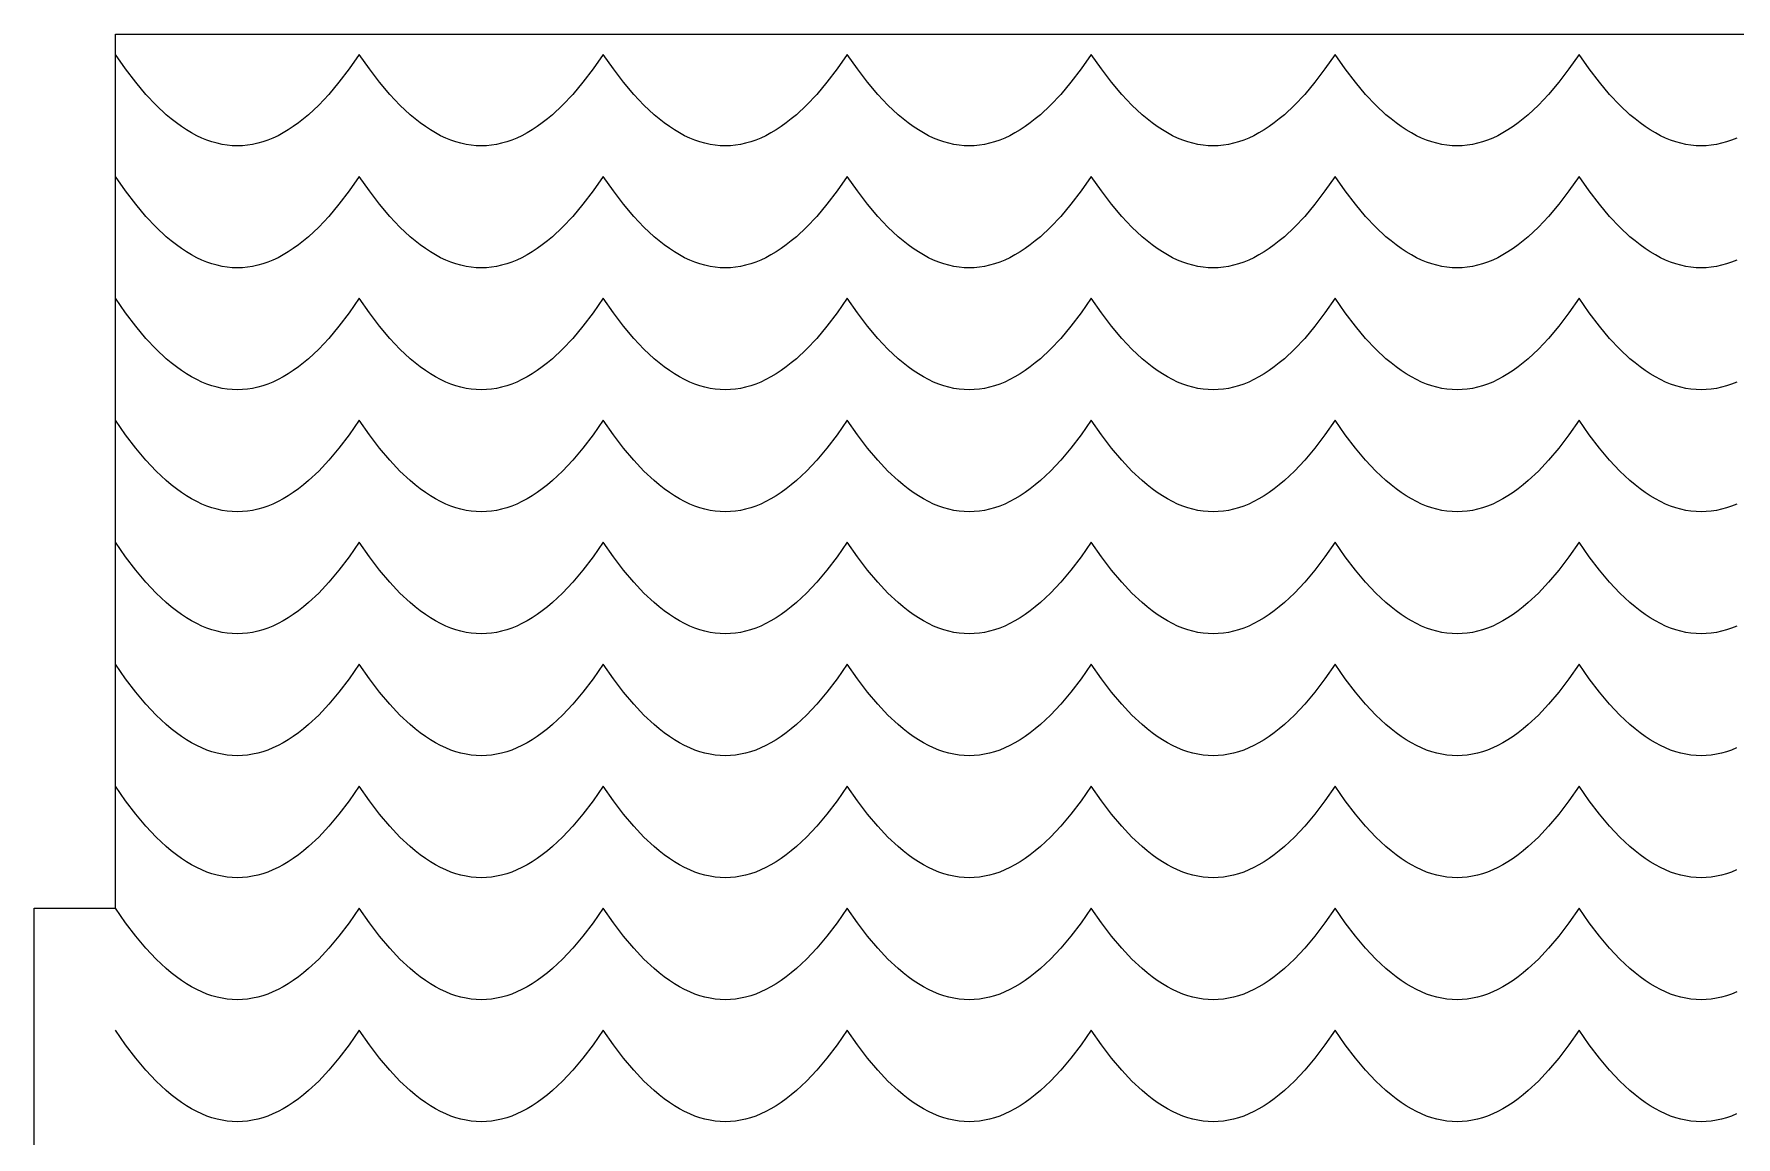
# Model space of a CAD drawing. Extents: x -831 to 1547, y -1426 to -385.
# Drawn here: x -1.2 to 61.6, y -623.8 to -583.1 of the extents above; entities that cross this region are included whole.
import ezdxf

# ---------------------------------------------------------------- set-up
doc = ezdxf.new("R2010")
doc.units = 0
doc.layers.add('CUT', color=18, linetype='CONTINUOUS')
doc.layers.add('ENGRAVE', color=1, linetype='CONTINUOUS')

msp = doc.modelspace()

# ---------------------------------------------------------------- linework, layer by layer
at = {"layer": 'CUT'}
msp.add_lwpolyline([(1.841, -627.348), (-1.158, -627.348), (-1.158, -615.348), (1.842, -615.348), (1.841, -583.098), (253.842, -583.098), (253.842, -659.598), (1.842, -659.598)], close=True, dxfattribs=at)
at = {"layer": 'ENGRAVE'}
for points in [[(61.655, -586.936), (61.467, -587.012), (61.28, -587.076), (61.092, -587.129), (60.905, -587.17), (60.717, -587.199), (60.53, -587.217), (60.342, -587.223), (60.154, -587.217), (59.967, -587.199), (59.779, -587.17), (59.592, -587.129), (59.405, -587.076), (59.217, -587.012), (59.029, -586.936), (58.842, -586.848), (58.655, -586.748), (58.467, -586.637), (58.28, -586.514), (58.092, -586.379), (57.905, -586.232), (57.717, -586.074), (57.342, -585.723), (56.967, -585.324), (56.592, -584.879), (56.217, -584.387), (55.842, -583.848), (55.467, -584.387), (55.092, -584.879), (54.717, -585.324), (54.342, -585.723), (53.967, -586.074), (53.779, -586.232), (53.592, -586.379), (53.405, -586.514), (53.217, -586.637), (53.029, -586.748), (52.842, -586.848), (52.655, -586.936), (52.467, -587.012), (52.28, -587.076), (52.092, -587.129), (51.905, -587.17), (51.717, -587.199), (51.53, -587.217), (51.342, -587.223), (51.154, -587.217), (50.967, -587.199), (50.779, -587.17), (50.592, -587.129), (50.405, -587.076), (50.217, -587.012), (50.029, -586.936), (49.842, -586.848), (49.655, -586.748), (49.467, -586.637), (49.28, -586.514), (49.092, -586.379), (48.905, -586.232), (48.717, -586.074), (48.342, -585.723), (47.967, -585.324), (47.592, -584.879), (47.217, -584.387), (46.842, -583.848), (46.467, -584.387), (46.092, -584.879), (45.717, -585.324), (45.342, -585.723), (44.967, -586.074), (44.779, -586.232), (44.592, -586.379), (44.405, -586.514), (44.217, -586.637), (44.029, -586.748), (43.842, -586.848), (43.655, -586.936), (43.467, -587.012), (43.28, -587.076), (43.092, -587.129), (42.905, -587.17), (42.717, -587.199), (42.53, -587.217), (42.342, -587.223), (42.154, -587.217), (41.967, -587.199), (41.779, -587.17), (41.592, -587.129), (41.405, -587.076), (41.217, -587.012), (41.029, -586.936), (40.842, -586.848), (40.655, -586.748), (40.467, -586.637), (40.28, -586.514), (40.092, -586.379), (39.905, -586.232), (39.717, -586.074), (39.342, -585.723), (38.967, -585.324), (38.592, -584.879), (38.217, -584.387), (37.842, -583.848), (37.467, -584.387), (37.092, -584.879), (36.717, -585.324), (36.342, -585.723), (35.967, -586.074), (35.779, -586.232), (35.592, -586.379), (35.405, -586.514), (35.217, -586.637), (35.029, -586.748), (34.842, -586.848), (34.655, -586.936), (34.467, -587.012), (34.28, -587.076), (34.092, -587.129), (33.905, -587.17), (33.717, -587.199), (33.53, -587.217), (33.342, -587.223), (33.154, -587.217), (32.967, -587.199), (32.779, -587.17), (32.592, -587.129), (32.405, -587.076), (32.217, -587.012), (32.029, -586.936), (31.842, -586.848), (31.655, -586.748), (31.467, -586.637), (31.28, -586.514), (31.092, -586.379), (30.905, -586.232), (30.717, -586.074), (30.342, -585.723), (29.967, -585.324), (29.592, -584.879), (29.217, -584.387), (28.842, -583.848), (28.467, -584.387), (28.092, -584.879), (27.717, -585.324), (27.342, -585.723), (26.967, -586.074), (26.779, -586.232), (26.592, -586.379), (26.405, -586.514), (26.217, -586.637), (26.029, -586.748), (25.842, -586.848), (25.655, -586.936), (25.467, -587.012), (25.28, -587.076), (25.092, -587.129), (24.905, -587.17), (24.717, -587.199), (24.53, -587.217), (24.342, -587.223), (24.154, -587.217), (23.967, -587.199), (23.779, -587.17), (23.592, -587.129), (23.405, -587.076), (23.217, -587.012), (23.029, -586.936), (22.842, -586.848), (22.655, -586.748), (22.467, -586.637), (22.28, -586.514), (22.092, -586.379), (21.905, -586.232), (21.717, -586.074), (21.342, -585.723), (20.967, -585.324), (20.592, -584.879), (20.217, -584.387), (19.842, -583.848), (19.467, -584.387), (19.092, -584.879), (18.717, -585.324), (18.342, -585.723), (17.967, -586.074), (17.779, -586.232), (17.592, -586.379), (17.405, -586.514), (17.217, -586.637), (17.029, -586.748), (16.842, -586.848), (16.655, -586.936), (16.467, -587.012), (16.28, -587.076), (16.092, -587.129), (15.905, -587.17), (15.717, -587.199), (15.53, -587.217), (15.342, -587.223), (15.154, -587.217), (14.967, -587.199), (14.779, -587.17), (14.592, -587.129), (14.405, -587.076), (14.217, -587.012), (14.029, -586.936), (13.842, -586.848), (13.655, -586.748), (13.467, -586.637), (13.28, -586.514), (13.092, -586.379), (12.905, -586.232), (12.717, -586.074), (12.342, -585.723), (11.967, -585.324), (11.592, -584.879), (11.217, -584.387), (10.842, -583.848), (10.467, -584.387), (10.092, -584.879), (9.717, -585.324), (9.342, -585.723), (8.967, -586.074), (8.779, -586.232), (8.592, -586.379), (8.405, -586.514), (8.217, -586.637), (8.029, -586.748), (7.842, -586.848), (7.655, -586.936), (7.467, -587.012), (7.28, -587.076), (7.092, -587.129), (6.905, -587.17), (6.717, -587.199), (6.53, -587.217), (6.342, -587.223), (6.154, -587.217), (5.967, -587.199), (5.779, -587.17), (5.592, -587.129), (5.405, -587.076), (5.217, -587.012), (5.029, -586.936), (4.842, -586.848), (4.655, -586.748), (4.467, -586.637), (4.28, -586.514), (4.092, -586.379), (3.905, -586.232), (3.717, -586.074), (3.342, -585.723), (2.967, -585.324), (2.592, -584.879), (2.217, -584.387), (1.842, -583.848)], [(61.655, -591.436), (61.467, -591.512), (61.28, -591.576), (61.092, -591.629), (60.905, -591.67), (60.717, -591.699), (60.53, -591.717), (60.342, -591.723), (60.154, -591.717), (59.967, -591.699), (59.779, -591.67), (59.592, -591.629), (59.405, -591.576), (59.217, -591.512), (59.029, -591.436), (58.842, -591.348), (58.655, -591.248), (58.467, -591.137), (58.28, -591.014), (58.092, -590.879), (57.905, -590.733), (57.717, -590.574), (57.342, -590.223), (56.967, -589.824), (56.592, -589.379), (56.217, -588.887), (55.842, -588.348), (55.467, -588.887), (55.092, -589.379), (54.717, -589.824), (54.342, -590.223), (53.967, -590.574), (53.779, -590.732), (53.592, -590.879), (53.405, -591.014), (53.217, -591.137), (53.029, -591.248), (52.842, -591.348), (52.655, -591.436), (52.467, -591.512), (52.28, -591.576), (52.092, -591.629), (51.905, -591.67), (51.717, -591.699), (51.53, -591.717), (51.342, -591.723), (51.154, -591.717), (50.967, -591.699), (50.779, -591.67), (50.592, -591.629), (50.405, -591.576), (50.217, -591.512), (50.029, -591.436), (49.842, -591.348), (49.655, -591.248), (49.467, -591.137), (49.28, -591.014), (49.092, -590.879), (48.905, -590.732), (48.717, -590.574), (48.342, -590.223), (47.967, -589.824), (47.592, -589.379), (47.217, -588.887), (46.842, -588.348), (46.467, -588.887), (46.092, -589.379), (45.717, -589.824), (45.342, -590.223), (44.967, -590.574), (44.779, -590.732), (44.592, -590.879), (44.405, -591.014), (44.217, -591.137), (44.029, -591.248), (43.842, -591.348), (43.655, -591.436), (43.467, -591.512), (43.28, -591.576), (43.092, -591.629), (42.905, -591.67), (42.717, -591.699), (42.53, -591.717), (42.342, -591.723), (42.154, -591.717), (41.967, -591.699), (41.779, -591.67), (41.592, -591.629), (41.405, -591.576), (41.217, -591.512), (41.029, -591.436), (40.842, -591.348), (40.655, -591.248), (40.467, -591.137), (40.28, -591.014), (40.092, -590.879), (39.905, -590.732), (39.717, -590.574), (39.342, -590.223), (38.967, -589.824), (38.592, -589.379), (38.217, -588.887), (37.842, -588.348), (37.467, -588.887), (37.092, -589.379), (36.717, -589.824), (36.342, -590.223), (35.967, -590.574), (35.779, -590.732), (35.592, -590.879), (35.405, -591.014), (35.217, -591.137), (35.029, -591.248), (34.842, -591.348), (34.655, -591.436), (34.467, -591.512), (34.28, -591.576), (34.092, -591.629), (33.905, -591.67), (33.717, -591.699), (33.53, -591.717), (33.342, -591.723), (33.154, -591.717), (32.967, -591.699), (32.779, -591.67), (32.592, -591.629), (32.405, -591.576), (32.217, -591.512), (32.029, -591.436), (31.842, -591.348), (31.655, -591.248), (31.467, -591.137), (31.28, -591.014), (31.092, -590.879), (30.905, -590.732), (30.717, -590.574), (30.342, -590.223), (29.967, -589.824), (29.592, -589.379), (29.217, -588.887), (28.842, -588.348), (28.467, -588.887), (28.092, -589.379), (27.717, -589.824), (27.342, -590.223), (26.967, -590.574), (26.779, -590.732), (26.592, -590.879), (26.405, -591.014), (26.217, -591.137), (26.029, -591.248), (25.842, -591.348), (25.655, -591.436), (25.467, -591.512), (25.28, -591.576), (25.092, -591.629), (24.905, -591.67), (24.717, -591.699), (24.53, -591.717), (24.342, -591.723), (24.154, -591.717), (23.967, -591.699), (23.779, -591.67), (23.592, -591.629), (23.405, -591.576), (23.217, -591.512), (23.029, -591.436), (22.842, -591.348), (22.655, -591.248), (22.467, -591.137), (22.28, -591.014), (22.092, -590.879), (21.905, -590.732), (21.717, -590.574), (21.342, -590.223), (20.967, -589.824), (20.592, -589.379), (20.217, -588.887), (19.842, -588.348), (19.467, -588.887), (19.092, -589.379), (18.717, -589.824), (18.342, -590.223), (17.967, -590.574), (17.779, -590.732), (17.592, -590.879), (17.405, -591.014), (17.217, -591.137), (17.029, -591.248), (16.842, -591.348), (16.655, -591.436), (16.467, -591.512), (16.28, -591.576), (16.092, -591.629), (15.905, -591.67), (15.717, -591.699), (15.53, -591.717), (15.342, -591.723), (15.154, -591.717), (14.967, -591.699), (14.779, -591.67), (14.592, -591.629), (14.405, -591.576), (14.217, -591.512), (14.029, -591.436), (13.842, -591.348), (13.655, -591.248), (13.467, -591.137), (13.28, -591.014), (13.092, -590.879), (12.905, -590.732), (12.717, -590.574), (12.342, -590.223), (11.967, -589.824), (11.592, -589.379), (11.217, -588.887), (10.842, -588.348), (10.467, -588.887), (10.092, -589.379), (9.717, -589.824), (9.342, -590.223), (8.967, -590.574), (8.779, -590.732), (8.592, -590.879), (8.405, -591.014), (8.217, -591.137), (8.029, -591.248), (7.842, -591.348), (7.655, -591.436), (7.467, -591.512), (7.28, -591.576), (7.092, -591.629), (6.905, -591.67), (6.717, -591.699), (6.53, -591.717), (6.342, -591.723), (6.154, -591.717), (5.967, -591.699), (5.779, -591.67), (5.592, -591.629), (5.405, -591.576), (5.217, -591.512), (5.029, -591.436), (4.842, -591.348), (4.655, -591.248), (4.467, -591.137), (4.28, -591.014), (4.092, -590.879), (3.905, -590.732), (3.717, -590.574), (3.342, -590.223), (2.967, -589.824), (2.592, -589.379), (2.217, -588.887), (1.842, -588.348)], [(61.655, -595.936), (61.467, -596.012), (61.28, -596.076), (61.092, -596.129), (60.905, -596.17), (60.717, -596.199), (60.53, -596.217), (60.342, -596.223), (60.154, -596.217), (59.967, -596.199), (59.779, -596.17), (59.592, -596.129), (59.405, -596.076), (59.217, -596.012), (59.029, -595.936), (58.842, -595.848), (58.655, -595.748), (58.467, -595.637), (58.28, -595.514), (58.092, -595.379), (57.905, -595.232), (57.717, -595.074), (57.342, -594.723), (56.967, -594.324), (56.592, -593.879), (56.217, -593.387), (55.842, -592.848), (55.467, -593.387), (55.092, -593.879), (54.717, -594.324), (54.342, -594.723), (53.967, -595.074), (53.779, -595.232), (53.592, -595.379), (53.405, -595.514), (53.217, -595.637), (53.029, -595.748), (52.842, -595.848), (52.655, -595.936), (52.467, -596.012), (52.28, -596.076), (52.092, -596.129), (51.905, -596.17), (51.717, -596.199), (51.53, -596.217), (51.342, -596.223), (51.154, -596.217), (50.967, -596.199), (50.779, -596.17), (50.592, -596.129), (50.405, -596.076), (50.217, -596.012), (50.029, -595.936), (49.842, -595.848), (49.655, -595.748), (49.467, -595.637), (49.28, -595.514), (49.092, -595.379), (48.905, -595.232), (48.717, -595.074), (48.342, -594.723), (47.967, -594.324), (47.592, -593.879), (47.217, -593.387), (46.842, -592.848), (46.467, -593.387), (46.092, -593.879), (45.717, -594.324), (45.342, -594.723), (44.967, -595.074), (44.779, -595.232), (44.592, -595.379), (44.405, -595.514), (44.217, -595.637), (44.029, -595.748), (43.842, -595.848), (43.655, -595.936), (43.467, -596.012), (43.28, -596.076), (43.092, -596.129), (42.905, -596.17), (42.717, -596.199), (42.53, -596.217), (42.342, -596.223), (42.154, -596.217), (41.967, -596.199), (41.779, -596.17), (41.592, -596.129), (41.405, -596.076), (41.217, -596.012), (41.029, -595.936), (40.842, -595.848), (40.655, -595.748), (40.467, -595.637), (40.28, -595.514), (40.092, -595.379), (39.905, -595.232), (39.717, -595.074), (39.342, -594.723), (38.967, -594.324), (38.592, -593.879), (38.217, -593.387), (37.842, -592.848), (37.467, -593.387), (37.092, -593.879), (36.717, -594.324), (36.342, -594.723), (35.967, -595.074), (35.779, -595.232), (35.592, -595.379), (35.405, -595.514), (35.217, -595.637), (35.029, -595.748), (34.842, -595.848), (34.655, -595.936), (34.467, -596.012), (34.28, -596.076), (34.092, -596.129), (33.905, -596.17), (33.717, -596.199), (33.53, -596.217), (33.342, -596.223), (33.154, -596.217), (32.967, -596.199), (32.779, -596.17), (32.592, -596.129), (32.405, -596.076), (32.217, -596.012), (32.029, -595.936), (31.842, -595.848), (31.655, -595.748), (31.467, -595.637), (31.28, -595.514), (31.092, -595.379), (30.905, -595.232), (30.717, -595.074), (30.342, -594.723), (29.967, -594.324), (29.592, -593.879), (29.217, -593.387), (28.842, -592.848), (28.467, -593.387), (28.092, -593.879), (27.717, -594.324), (27.342, -594.723), (26.967, -595.074), (26.779, -595.232), (26.592, -595.379), (26.405, -595.514), (26.217, -595.637), (26.029, -595.748), (25.842, -595.848), (25.655, -595.936), (25.467, -596.012), (25.28, -596.076), (25.092, -596.129), (24.905, -596.17), (24.717, -596.199), (24.53, -596.217), (24.342, -596.223), (24.154, -596.217), (23.967, -596.199), (23.779, -596.17), (23.592, -596.129), (23.405, -596.076), (23.217, -596.012), (23.029, -595.936), (22.842, -595.848), (22.655, -595.748), (22.467, -595.637), (22.28, -595.514), (22.092, -595.379), (21.905, -595.232), (21.717, -595.074), (21.342, -594.723), (20.967, -594.324), (20.592, -593.879), (20.217, -593.387), (19.842, -592.848), (19.467, -593.387), (19.092, -593.879), (18.717, -594.324), (18.342, -594.723), (17.967, -595.074), (17.779, -595.232), (17.592, -595.379), (17.405, -595.514), (17.217, -595.637), (17.029, -595.748), (16.842, -595.848), (16.655, -595.936), (16.467, -596.012), (16.28, -596.076), (16.092, -596.129), (15.905, -596.17), (15.717, -596.199), (15.53, -596.217), (15.342, -596.223), (15.154, -596.217), (14.967, -596.199), (14.779, -596.17), (14.592, -596.129), (14.405, -596.076), (14.217, -596.012), (14.029, -595.936), (13.842, -595.848), (13.655, -595.748), (13.467, -595.637), (13.28, -595.514), (13.092, -595.379), (12.905, -595.232), (12.717, -595.074), (12.342, -594.723), (11.967, -594.324), (11.592, -593.879), (11.217, -593.387), (10.842, -592.848), (10.467, -593.387), (10.092, -593.879), (9.717, -594.324), (9.342, -594.723), (8.967, -595.074), (8.779, -595.232), (8.592, -595.379), (8.405, -595.514), (8.217, -595.637), (8.029, -595.748), (7.842, -595.848), (7.655, -595.936), (7.467, -596.012), (7.28, -596.076), (7.092, -596.129), (6.905, -596.17), (6.717, -596.199), (6.53, -596.217), (6.342, -596.223), (6.154, -596.217), (5.967, -596.199), (5.779, -596.17), (5.592, -596.129), (5.405, -596.076), (5.217, -596.012), (5.029, -595.936), (4.842, -595.848), (4.655, -595.748), (4.467, -595.637), (4.28, -595.514), (4.092, -595.379), (3.905, -595.232), (3.717, -595.074), (3.342, -594.723), (2.967, -594.324), (2.592, -593.879), (2.217, -593.387), (1.842, -592.848)], [(61.655, -600.436), (61.467, -600.512), (61.28, -600.576), (61.092, -600.629), (60.905, -600.67), (60.717, -600.699), (60.53, -600.717), (60.342, -600.723), (60.154, -600.717), (59.967, -600.699), (59.779, -600.67), (59.592, -600.629), (59.405, -600.576), (59.217, -600.512), (59.029, -600.436), (58.842, -600.348), (58.655, -600.248), (58.467, -600.137), (58.28, -600.014), (58.092, -599.879), (57.905, -599.733), (57.717, -599.574), (57.342, -599.223), (56.967, -598.824), (56.592, -598.379), (56.217, -597.887), (55.842, -597.348), (55.467, -597.887), (55.092, -598.379), (54.717, -598.824), (54.342, -599.223), (53.967, -599.574), (53.779, -599.732), (53.592, -599.879), (53.405, -600.014), (53.217, -600.137), (53.029, -600.248), (52.842, -600.348), (52.655, -600.436), (52.467, -600.512), (52.28, -600.576), (52.092, -600.629), (51.905, -600.67), (51.717, -600.699), (51.53, -600.717), (51.342, -600.723), (51.154, -600.717), (50.967, -600.699), (50.779, -600.67), (50.592, -600.629), (50.405, -600.576), (50.217, -600.512), (50.029, -600.436), (49.842, -600.348), (49.655, -600.248), (49.467, -600.137), (49.28, -600.014), (49.092, -599.879), (48.905, -599.732), (48.717, -599.574), (48.342, -599.223), (47.967, -598.824), (47.592, -598.379), (47.217, -597.887), (46.842, -597.348), (46.467, -597.887), (46.092, -598.379), (45.717, -598.824), (45.342, -599.223), (44.967, -599.574), (44.779, -599.732), (44.592, -599.879), (44.405, -600.014), (44.217, -600.137), (44.029, -600.248), (43.842, -600.348), (43.655, -600.436), (43.467, -600.512), (43.28, -600.576), (43.092, -600.629), (42.905, -600.67), (42.717, -600.699), (42.53, -600.717), (42.342, -600.723), (42.154, -600.717), (41.967, -600.699), (41.779, -600.67), (41.592, -600.629), (41.405, -600.576), (41.217, -600.512), (41.029, -600.436), (40.842, -600.348), (40.655, -600.248), (40.467, -600.137), (40.28, -600.014), (40.092, -599.879), (39.905, -599.732), (39.717, -599.574), (39.342, -599.223), (38.967, -598.824), (38.592, -598.379), (38.217, -597.887), (37.842, -597.348), (37.467, -597.887), (37.092, -598.379), (36.717, -598.824), (36.342, -599.223), (35.967, -599.574), (35.779, -599.732), (35.592, -599.879), (35.405, -600.014), (35.217, -600.137), (35.029, -600.248), (34.842, -600.348), (34.655, -600.436), (34.467, -600.512), (34.28, -600.576), (34.092, -600.629), (33.905, -600.67), (33.717, -600.699), (33.53, -600.717), (33.342, -600.723), (33.154, -600.717), (32.967, -600.699), (32.779, -600.67), (32.592, -600.629), (32.405, -600.576), (32.217, -600.512), (32.029, -600.436), (31.842, -600.348), (31.655, -600.248), (31.467, -600.137), (31.28, -600.014), (31.092, -599.879), (30.905, -599.732), (30.717, -599.574), (30.342, -599.223), (29.967, -598.824), (29.592, -598.379), (29.217, -597.887), (28.842, -597.348), (28.467, -597.887), (28.092, -598.379), (27.717, -598.824), (27.342, -599.223), (26.967, -599.574), (26.779, -599.732), (26.592, -599.879), (26.405, -600.014), (26.217, -600.137), (26.029, -600.248), (25.842, -600.348), (25.655, -600.436), (25.467, -600.512), (25.28, -600.576), (25.092, -600.629), (24.905, -600.67), (24.717, -600.699), (24.53, -600.717), (24.342, -600.723), (24.154, -600.717), (23.967, -600.699), (23.779, -600.67), (23.592, -600.629), (23.405, -600.576), (23.217, -600.512), (23.029, -600.436), (22.842, -600.348), (22.655, -600.248), (22.467, -600.137), (22.28, -600.014), (22.092, -599.879), (21.905, -599.732), (21.717, -599.574), (21.342, -599.223), (20.967, -598.824), (20.592, -598.379), (20.217, -597.887), (19.842, -597.348), (19.467, -597.887), (19.092, -598.379), (18.717, -598.824), (18.342, -599.223), (17.967, -599.574), (17.779, -599.732), (17.592, -599.879), (17.405, -600.014), (17.217, -600.137), (17.029, -600.248), (16.842, -600.348), (16.655, -600.436), (16.467, -600.512), (16.28, -600.576), (16.092, -600.629), (15.905, -600.67), (15.717, -600.699), (15.53, -600.717), (15.342, -600.723), (15.154, -600.717), (14.967, -600.699), (14.779, -600.67), (14.592, -600.629), (14.405, -600.576), (14.217, -600.512), (14.029, -600.436), (13.842, -600.348), (13.655, -600.248), (13.467, -600.137), (13.28, -600.014), (13.092, -599.879), (12.905, -599.732), (12.717, -599.574), (12.342, -599.223), (11.967, -598.824), (11.592, -598.379), (11.217, -597.887), (10.842, -597.348), (10.467, -597.887), (10.092, -598.379), (9.717, -598.824), (9.342, -599.223), (8.967, -599.574), (8.779, -599.732), (8.592, -599.879), (8.405, -600.014), (8.217, -600.137), (8.029, -600.248), (7.842, -600.348), (7.655, -600.436), (7.467, -600.512), (7.28, -600.576), (7.092, -600.629), (6.905, -600.67), (6.717, -600.699), (6.53, -600.717), (6.342, -600.723), (6.154, -600.717), (5.967, -600.699), (5.779, -600.67), (5.592, -600.629), (5.405, -600.576), (5.217, -600.512), (5.029, -600.436), (4.842, -600.348), (4.655, -600.248), (4.467, -600.137), (4.28, -600.014), (4.092, -599.879), (3.905, -599.732), (3.717, -599.574), (3.342, -599.223), (2.967, -598.824), (2.592, -598.379), (2.217, -597.887), (1.842, -597.348)], [(61.655, -604.936), (61.467, -605.012), (61.28, -605.076), (61.092, -605.129), (60.905, -605.17), (60.717, -605.199), (60.53, -605.217), (60.342, -605.223), (60.154, -605.217), (59.967, -605.199), (59.779, -605.17), (59.592, -605.129), (59.405, -605.076), (59.217, -605.012), (59.029, -604.936), (58.842, -604.848), (58.655, -604.748), (58.467, -604.637), (58.28, -604.514), (58.092, -604.379), (57.905, -604.233), (57.717, -604.074), (57.342, -603.723), (56.967, -603.324), (56.592, -602.879), (56.217, -602.387), (55.842, -601.848), (55.467, -602.387), (55.092, -602.879), (54.717, -603.324), (54.342, -603.723), (53.967, -604.074), (53.779, -604.232), (53.592, -604.379), (53.404, -604.514), (53.217, -604.637), (53.029, -604.748), (52.842, -604.848), (52.654, -604.936), (52.467, -605.012), (52.279, -605.076), (52.092, -605.129), (51.904, -605.17), (51.717, -605.199), (51.529, -605.217), (51.342, -605.223), (51.154, -605.217), (50.967, -605.199), (50.779, -605.17), (50.592, -605.129), (50.404, -605.076), (50.217, -605.012), (50.029, -604.936), (49.842, -604.848), (49.654, -604.748), (49.467, -604.637), (49.279, -604.514), (49.092, -604.379), (48.904, -604.232), (48.717, -604.074), (48.342, -603.723), (47.967, -603.324), (47.592, -602.879), (47.217, -602.387), (46.842, -601.848), (46.467, -602.387), (46.092, -602.879), (45.717, -603.324), (45.342, -603.723), (44.967, -604.074), (44.779, -604.232), (44.592, -604.379), (44.404, -604.514), (44.217, -604.637), (44.029, -604.748), (43.842, -604.848), (43.654, -604.936), (43.467, -605.012), (43.279, -605.076), (43.092, -605.129), (42.904, -605.17), (42.717, -605.199), (42.529, -605.217), (42.342, -605.223), (42.154, -605.217), (41.967, -605.199), (41.779, -605.17), (41.592, -605.129), (41.404, -605.076), (41.217, -605.012), (41.029, -604.936), (40.842, -604.848), (40.654, -604.748), (40.467, -604.637), (40.279, -604.514), (40.092, -604.379), (39.904, -604.232), (39.717, -604.074), (39.342, -603.723), (38.967, -603.324), (38.592, -602.879), (38.217, -602.387), (37.842, -601.848), (37.467, -602.387), (37.092, -602.879), (36.717, -603.324), (36.342, -603.723), (35.967, -604.074), (35.779, -604.232), (35.592, -604.379), (35.404, -604.514), (35.217, -604.637), (35.029, -604.748), (34.842, -604.848), (34.654, -604.936), (34.467, -605.012), (34.279, -605.076), (34.092, -605.129), (33.904, -605.17), (33.717, -605.199), (33.529, -605.217), (33.342, -605.223), (33.154, -605.217), (32.967, -605.199), (32.779, -605.17), (32.592, -605.129), (32.404, -605.076), (32.217, -605.012), (32.029, -604.936), (31.842, -604.848), (31.654, -604.748), (31.467, -604.637), (31.279, -604.514), (31.092, -604.379), (30.904, -604.232), (30.717, -604.074), (30.342, -603.723), (29.967, -603.324), (29.592, -602.879), (29.217, -602.387), (28.842, -601.848), (28.467, -602.387), (28.092, -602.879), (27.717, -603.324), (27.342, -603.723), (26.967, -604.074), (26.779, -604.232), (26.592, -604.379), (26.404, -604.514), (26.217, -604.637), (26.029, -604.748), (25.842, -604.848), (25.654, -604.936), (25.467, -605.012), (25.279, -605.076), (25.092, -605.129), (24.904, -605.17), (24.717, -605.199), (24.529, -605.217), (24.342, -605.223), (24.154, -605.217), (23.967, -605.199), (23.779, -605.17), (23.592, -605.129), (23.404, -605.076), (23.217, -605.012), (23.029, -604.936), (22.842, -604.848), (22.654, -604.748), (22.467, -604.637), (22.279, -604.514), (22.092, -604.379), (21.904, -604.232), (21.717, -604.074), (21.342, -603.723), (20.967, -603.324), (20.592, -602.879), (20.217, -602.387), (19.842, -601.848), (19.467, -602.387), (19.092, -602.879), (18.717, -603.324), (18.342, -603.723), (17.967, -604.074), (17.779, -604.232), (17.592, -604.379), (17.404, -604.514), (17.217, -604.637), (17.029, -604.748), (16.842, -604.848), (16.654, -604.936), (16.467, -605.012), (16.279, -605.076), (16.092, -605.129), (15.904, -605.17), (15.717, -605.199), (15.529, -605.217), (15.342, -605.223), (15.154, -605.217), (14.967, -605.199), (14.779, -605.17), (14.592, -605.129), (14.404, -605.076), (14.217, -605.012), (14.029, -604.936), (13.842, -604.848), (13.654, -604.748), (13.467, -604.637), (13.279, -604.514), (13.092, -604.379), (12.904, -604.232), (12.717, -604.074), (12.342, -603.723), (11.967, -603.324), (11.592, -602.879), (11.217, -602.387), (10.842, -601.848), (10.467, -602.387), (10.092, -602.879), (9.717, -603.324), (9.342, -603.723), (8.967, -604.074), (8.779, -604.232), (8.592, -604.379), (8.404, -604.514), (8.217, -604.637), (8.029, -604.748), (7.842, -604.848), (7.654, -604.936), (7.467, -605.012), (7.279, -605.076), (7.092, -605.129), (6.904, -605.17), (6.717, -605.199), (6.529, -605.217), (6.342, -605.223), (6.154, -605.217), (5.967, -605.199), (5.779, -605.17), (5.592, -605.129), (5.404, -605.076), (5.217, -605.012), (5.029, -604.936), (4.842, -604.848), (4.654, -604.748), (4.467, -604.637), (4.279, -604.514), (4.092, -604.379), (3.904, -604.232), (3.717, -604.074), (3.342, -603.723), (2.967, -603.324), (2.592, -602.879), (2.217, -602.387), (1.842, -601.848)], [(61.654, -609.436), (61.467, -609.512), (61.279, -609.576), (61.092, -609.629), (60.904, -609.67), (60.717, -609.699), (60.529, -609.717), (60.342, -609.723), (60.154, -609.717), (59.967, -609.699), (59.779, -609.67), (59.592, -609.629), (59.404, -609.576), (59.217, -609.512), (59.029, -609.436), (58.842, -609.348), (58.654, -609.248), (58.467, -609.137), (58.279, -609.014), (58.092, -608.879), (57.904, -608.732), (57.717, -608.574), (57.342, -608.223), (56.967, -607.824), (56.592, -607.379), (56.217, -606.887), (55.842, -606.348), (55.467, -606.887), (55.092, -607.379), (54.717, -607.824), (54.342, -608.223), (53.967, -608.574), (53.779, -608.732), (53.592, -608.879), (53.404, -609.014), (53.217, -609.137), (53.029, -609.248), (52.842, -609.348), (52.654, -609.436), (52.467, -609.512), (52.279, -609.576), (52.092, -609.629), (51.904, -609.67), (51.717, -609.699), (51.529, -609.717), (51.342, -609.723), (51.154, -609.717), (50.967, -609.699), (50.779, -609.67), (50.592, -609.629), (50.404, -609.576), (50.217, -609.512), (50.029, -609.436), (49.842, -609.348), (49.654, -609.248), (49.467, -609.137), (49.279, -609.014), (49.092, -608.879), (48.904, -608.732), (48.717, -608.574), (48.342, -608.223), (47.967, -607.824), (47.592, -607.379), (47.217, -606.887), (46.842, -606.348), (46.467, -606.887), (46.092, -607.379), (45.717, -607.824), (45.342, -608.223), (44.967, -608.574), (44.779, -608.732), (44.592, -608.879), (44.404, -609.014), (44.217, -609.137), (44.029, -609.248), (43.842, -609.348), (43.654, -609.436), (43.467, -609.512), (43.279, -609.576), (43.092, -609.629), (42.904, -609.67), (42.717, -609.699), (42.529, -609.717), (42.342, -609.723), (42.154, -609.717), (41.967, -609.699), (41.779, -609.67), (41.592, -609.629), (41.404, -609.576), (41.217, -609.512), (41.029, -609.436), (40.842, -609.348), (40.654, -609.248), (40.467, -609.137), (40.279, -609.014), (40.092, -608.879), (39.904, -608.732), (39.717, -608.574), (39.342, -608.223), (38.967, -607.824), (38.592, -607.379), (38.217, -606.887), (37.842, -606.348), (37.467, -606.887), (37.092, -607.379), (36.717, -607.824), (36.342, -608.223), (35.967, -608.574), (35.779, -608.732), (35.592, -608.879), (35.404, -609.014), (35.217, -609.137), (35.029, -609.248), (34.842, -609.348), (34.654, -609.436), (34.467, -609.512), (34.279, -609.576), (34.092, -609.629), (33.904, -609.67), (33.717, -609.699), (33.529, -609.717), (33.342, -609.723), (33.154, -609.717), (32.967, -609.699), (32.779, -609.67), (32.592, -609.629), (32.404, -609.576), (32.217, -609.512), (32.029, -609.436), (31.842, -609.348), (31.654, -609.248), (31.467, -609.137), (31.279, -609.014), (31.092, -608.879), (30.904, -608.732), (30.717, -608.574), (30.342, -608.223), (29.967, -607.824), (29.592, -607.379), (29.217, -606.887), (28.842, -606.348), (28.467, -606.887), (28.092, -607.379), (27.717, -607.824), (27.342, -608.223), (26.967, -608.574), (26.779, -608.732), (26.592, -608.879), (26.404, -609.014), (26.217, -609.137), (26.029, -609.248), (25.842, -609.348), (25.654, -609.436), (25.467, -609.512), (25.279, -609.576), (25.092, -609.629), (24.904, -609.67), (24.717, -609.699), (24.529, -609.717), (24.342, -609.723), (24.154, -609.717), (23.967, -609.699), (23.779, -609.67), (23.592, -609.629), (23.404, -609.576), (23.217, -609.512), (23.029, -609.436), (22.842, -609.348), (22.654, -609.248), (22.467, -609.137), (22.279, -609.014), (22.092, -608.879), (21.904, -608.732), (21.717, -608.574), (21.342, -608.223), (20.967, -607.824), (20.592, -607.379), (20.217, -606.887), (19.842, -606.348), (19.467, -606.887), (19.092, -607.379), (18.717, -607.824), (18.342, -608.223), (17.967, -608.574), (17.779, -608.732), (17.592, -608.879), (17.404, -609.014), (17.217, -609.137), (17.029, -609.248), (16.842, -609.348), (16.654, -609.436), (16.467, -609.512), (16.279, -609.576), (16.092, -609.629), (15.904, -609.67), (15.717, -609.699), (15.529, -609.717), (15.342, -609.723), (15.154, -609.717), (14.967, -609.699), (14.779, -609.67), (14.592, -609.629), (14.404, -609.576), (14.217, -609.512), (14.029, -609.436), (13.842, -609.348), (13.654, -609.248), (13.467, -609.137), (13.279, -609.014), (13.092, -608.879), (12.904, -608.732), (12.717, -608.574), (12.342, -608.223), (11.967, -607.824), (11.592, -607.379), (11.217, -606.887), (10.842, -606.348), (10.467, -606.887), (10.092, -607.379), (9.717, -607.824), (9.342, -608.223), (8.967, -608.574), (8.779, -608.732), (8.592, -608.879), (8.404, -609.014), (8.217, -609.137), (8.029, -609.248), (7.842, -609.348), (7.654, -609.436), (7.467, -609.512), (7.279, -609.576), (7.092, -609.629), (6.904, -609.67), (6.717, -609.699), (6.529, -609.717), (6.342, -609.723), (6.154, -609.717), (5.967, -609.699), (5.779, -609.67), (5.592, -609.629), (5.404, -609.576), (5.217, -609.512), (5.029, -609.436), (4.842, -609.348), (4.654, -609.248), (4.467, -609.137), (4.279, -609.014), (4.092, -608.879), (3.904, -608.732), (3.717, -608.574), (3.342, -608.223), (2.967, -607.824), (2.592, -607.379), (2.217, -606.887), (1.842, -606.348)], [(61.654, -613.936), (61.467, -614.012), (61.279, -614.076), (61.092, -614.129), (60.904, -614.17), (60.717, -614.199), (60.529, -614.217), (60.342, -614.223), (60.154, -614.217), (59.967, -614.199), (59.779, -614.17), (59.592, -614.129), (59.404, -614.076), (59.217, -614.012), (59.029, -613.936), (58.842, -613.848), (58.654, -613.748), (58.467, -613.637), (58.279, -613.514), (58.092, -613.379), (57.904, -613.232), (57.717, -613.074), (57.342, -612.723), (56.967, -612.324), (56.592, -611.879), (56.217, -611.387), (55.842, -610.848), (55.467, -611.387), (55.092, -611.879), (54.717, -612.324), (54.342, -612.723), (53.967, -613.074), (53.779, -613.232), (53.592, -613.379), (53.404, -613.514), (53.217, -613.637), (53.029, -613.748), (52.842, -613.848), (52.654, -613.936), (52.467, -614.012), (52.279, -614.076), (52.092, -614.129), (51.904, -614.17), (51.717, -614.199), (51.529, -614.217), (51.342, -614.223), (51.154, -614.217), (50.967, -614.199), (50.779, -614.17), (50.592, -614.129), (50.404, -614.076), (50.217, -614.012), (50.029, -613.936), (49.842, -613.848), (49.654, -613.748), (49.467, -613.637), (49.279, -613.514), (49.092, -613.379), (48.904, -613.232), (48.717, -613.074), (48.342, -612.723), (47.967, -612.324), (47.592, -611.879), (47.217, -611.387), (46.842, -610.848), (46.467, -611.387), (46.092, -611.879), (45.717, -612.324), (45.342, -612.723), (44.967, -613.074), (44.779, -613.232), (44.592, -613.379), (44.404, -613.514), (44.217, -613.637), (44.029, -613.748), (43.842, -613.848), (43.654, -613.936), (43.467, -614.012), (43.279, -614.076), (43.092, -614.129), (42.904, -614.17), (42.717, -614.199), (42.529, -614.217), (42.342, -614.223), (42.154, -614.217), (41.967, -614.199), (41.779, -614.17), (41.592, -614.129), (41.404, -614.076), (41.217, -614.012), (41.029, -613.936), (40.842, -613.848), (40.654, -613.748), (40.467, -613.637), (40.279, -613.514), (40.092, -613.379), (39.904, -613.232), (39.717, -613.074), (39.342, -612.723), (38.967, -612.324), (38.592, -611.879), (38.217, -611.387), (37.842, -610.848), (37.467, -611.387), (37.092, -611.879), (36.717, -612.324), (36.342, -612.723), (35.967, -613.074), (35.779, -613.232), (35.592, -613.379), (35.404, -613.514), (35.217, -613.637), (35.029, -613.748), (34.842, -613.848), (34.654, -613.936), (34.467, -614.012), (34.279, -614.076), (34.092, -614.129), (33.904, -614.17), (33.717, -614.199), (33.529, -614.217), (33.342, -614.223), (33.154, -614.217), (32.967, -614.199), (32.779, -614.17), (32.592, -614.129), (32.404, -614.076), (32.217, -614.012), (32.029, -613.936), (31.842, -613.848), (31.654, -613.748), (31.467, -613.637), (31.279, -613.514), (31.092, -613.379), (30.904, -613.232), (30.717, -613.074), (30.342, -612.723), (29.967, -612.324), (29.592, -611.879), (29.217, -611.387), (28.842, -610.848), (28.467, -611.387), (28.092, -611.879), (27.717, -612.324), (27.342, -612.723), (26.967, -613.074), (26.779, -613.232), (26.592, -613.379), (26.404, -613.514), (26.217, -613.637), (26.029, -613.748), (25.842, -613.848), (25.654, -613.936), (25.467, -614.012), (25.279, -614.076), (25.092, -614.129), (24.904, -614.17), (24.717, -614.199), (24.529, -614.217), (24.342, -614.223), (24.154, -614.217), (23.967, -614.199), (23.779, -614.17), (23.592, -614.129), (23.404, -614.076), (23.217, -614.012), (23.029, -613.936), (22.842, -613.848), (22.654, -613.748), (22.467, -613.637), (22.279, -613.514), (22.092, -613.379), (21.904, -613.232), (21.717, -613.074), (21.342, -612.723), (20.967, -612.324), (20.592, -611.879), (20.217, -611.387), (19.842, -610.848), (19.467, -611.387), (19.092, -611.879), (18.717, -612.324), (18.342, -612.723), (17.967, -613.074), (17.779, -613.232), (17.592, -613.379), (17.404, -613.514), (17.217, -613.637), (17.029, -613.748), (16.842, -613.848), (16.654, -613.936), (16.467, -614.012), (16.279, -614.076), (16.092, -614.129), (15.904, -614.17), (15.717, -614.199), (15.529, -614.217), (15.342, -614.223), (15.154, -614.217), (14.967, -614.199), (14.779, -614.17), (14.592, -614.129), (14.404, -614.076), (14.217, -614.012), (14.029, -613.936), (13.842, -613.848), (13.654, -613.748), (13.467, -613.637), (13.279, -613.514), (13.092, -613.379), (12.904, -613.232), (12.717, -613.074), (12.342, -612.723), (11.967, -612.324), (11.592, -611.879), (11.217, -611.387), (10.842, -610.848), (10.467, -611.387), (10.092, -611.879), (9.717, -612.324), (9.342, -612.723), (8.967, -613.074), (8.779, -613.232), (8.592, -613.379), (8.404, -613.514), (8.217, -613.637), (8.029, -613.748), (7.842, -613.848), (7.654, -613.936), (7.467, -614.012), (7.279, -614.076), (7.092, -614.129), (6.904, -614.17), (6.717, -614.199), (6.529, -614.217), (6.342, -614.223), (6.154, -614.217), (5.967, -614.199), (5.779, -614.17), (5.592, -614.129), (5.404, -614.076), (5.217, -614.012), (5.029, -613.936), (4.842, -613.848), (4.654, -613.748), (4.467, -613.637), (4.279, -613.514), (4.092, -613.379), (3.904, -613.232), (3.717, -613.074), (3.342, -612.723), (2.967, -612.324), (2.592, -611.879), (2.217, -611.387), (1.842, -610.848)], [(61.655, -618.436), (61.467, -618.512), (61.28, -618.576), (61.092, -618.629), (60.905, -618.67), (60.717, -618.699), (60.53, -618.717), (60.342, -618.723), (60.154, -618.717), (59.967, -618.699), (59.779, -618.67), (59.592, -618.629), (59.405, -618.576), (59.217, -618.512), (59.029, -618.436), (58.842, -618.348), (58.655, -618.248), (58.467, -618.137), (58.28, -618.014), (58.092, -617.879), (57.905, -617.732), (57.717, -617.574), (57.342, -617.223), (56.967, -616.824), (56.592, -616.379), (56.217, -615.887), (55.842, -615.348), (55.467, -615.887), (55.092, -616.379), (54.717, -616.824), (54.342, -617.223), (53.967, -617.574), (53.779, -617.732), (53.592, -617.879), (53.405, -618.014), (53.217, -618.137), (53.029, -618.248), (52.842, -618.348), (52.655, -618.436), (52.467, -618.512), (52.28, -618.576), (52.092, -618.629), (51.905, -618.67), (51.717, -618.699), (51.53, -618.717), (51.342, -618.723), (51.154, -618.717), (50.967, -618.699), (50.779, -618.67), (50.592, -618.629), (50.405, -618.576), (50.217, -618.512), (50.029, -618.436), (49.842, -618.348), (49.655, -618.248), (49.467, -618.137), (49.28, -618.014), (49.092, -617.879), (48.905, -617.732), (48.717, -617.574), (48.342, -617.223), (47.967, -616.824), (47.592, -616.379), (47.217, -615.887), (46.842, -615.348), (46.467, -615.887), (46.092, -616.379), (45.717, -616.824), (45.342, -617.223), (44.967, -617.574), (44.779, -617.732), (44.592, -617.879), (44.405, -618.014), (44.217, -618.137), (44.029, -618.248), (43.842, -618.348), (43.655, -618.436), (43.467, -618.512), (43.28, -618.576), (43.092, -618.629), (42.905, -618.67), (42.717, -618.699), (42.53, -618.717), (42.342, -618.723), (42.154, -618.717), (41.967, -618.699), (41.779, -618.67), (41.592, -618.629), (41.405, -618.576), (41.217, -618.512), (41.029, -618.436), (40.842, -618.348), (40.655, -618.248), (40.467, -618.137), (40.28, -618.014), (40.092, -617.879), (39.905, -617.732), (39.717, -617.574), (39.342, -617.223), (38.967, -616.824), (38.592, -616.379), (38.217, -615.887), (37.842, -615.348), (37.467, -615.887), (37.092, -616.379), (36.717, -616.824), (36.342, -617.223), (35.967, -617.574), (35.779, -617.732), (35.592, -617.879), (35.405, -618.014), (35.217, -618.137), (35.029, -618.248), (34.842, -618.348), (34.655, -618.436), (34.467, -618.512), (34.28, -618.576), (34.092, -618.629), (33.905, -618.67), (33.717, -618.699), (33.53, -618.717), (33.342, -618.723), (33.154, -618.717), (32.967, -618.699), (32.779, -618.67), (32.592, -618.629), (32.405, -618.576), (32.217, -618.512), (32.029, -618.436), (31.842, -618.348), (31.655, -618.248), (31.467, -618.137), (31.28, -618.014), (31.092, -617.879), (30.905, -617.732), (30.717, -617.574), (30.342, -617.223), (29.967, -616.824), (29.592, -616.379), (29.217, -615.887), (28.842, -615.348), (28.467, -615.887), (28.092, -616.379), (27.717, -616.824), (27.342, -617.223), (26.967, -617.574), (26.779, -617.732), (26.592, -617.879), (26.405, -618.014), (26.217, -618.137), (26.029, -618.248), (25.842, -618.348), (25.655, -618.436), (25.467, -618.512), (25.28, -618.576), (25.092, -618.629), (24.905, -618.67), (24.717, -618.699), (24.53, -618.717), (24.342, -618.723), (24.154, -618.717), (23.967, -618.699), (23.779, -618.67), (23.592, -618.629), (23.405, -618.576), (23.217, -618.512), (23.029, -618.436), (22.842, -618.348), (22.655, -618.248), (22.467, -618.137), (22.28, -618.014), (22.092, -617.879), (21.905, -617.732), (21.717, -617.574), (21.342, -617.223), (20.967, -616.824), (20.592, -616.379), (20.217, -615.887), (19.842, -615.348), (19.467, -615.887), (19.092, -616.379), (18.717, -616.824), (18.342, -617.223), (17.967, -617.574), (17.779, -617.732), (17.592, -617.879), (17.405, -618.014), (17.217, -618.137), (17.029, -618.248), (16.842, -618.348), (16.655, -618.436), (16.467, -618.512), (16.28, -618.576), (16.092, -618.629), (15.905, -618.67), (15.717, -618.699), (15.53, -618.717), (15.342, -618.723), (15.154, -618.717), (14.967, -618.699), (14.779, -618.67), (14.592, -618.629), (14.405, -618.576), (14.217, -618.512), (14.029, -618.436), (13.842, -618.348), (13.655, -618.248), (13.467, -618.137), (13.28, -618.014), (13.092, -617.879), (12.905, -617.732), (12.717, -617.574), (12.342, -617.223), (11.967, -616.824), (11.592, -616.379), (11.217, -615.887), (10.842, -615.348), (10.467, -615.887), (10.092, -616.379), (9.717, -616.824), (9.342, -617.223), (8.967, -617.574), (8.779, -617.732), (8.592, -617.879), (8.405, -618.014), (8.217, -618.137), (8.029, -618.248), (7.842, -618.348), (7.655, -618.436), (7.467, -618.512), (7.28, -618.576), (7.092, -618.629), (6.905, -618.67), (6.717, -618.699), (6.53, -618.717), (6.342, -618.723), (6.154, -618.717), (5.967, -618.699), (5.779, -618.67), (5.592, -618.629), (5.405, -618.576), (5.217, -618.512), (5.029, -618.436), (4.842, -618.348), (4.655, -618.248), (4.467, -618.137), (4.28, -618.014), (4.092, -617.879), (3.905, -617.732), (3.717, -617.574), (3.342, -617.223), (2.967, -616.824), (2.592, -616.379), (2.217, -615.887), (1.842, -615.348)], [(61.654, -622.936), (61.467, -623.012), (61.279, -623.076), (61.092, -623.129), (60.904, -623.17), (60.717, -623.199), (60.529, -623.217), (60.342, -623.223), (60.154, -623.217), (59.967, -623.199), (59.779, -623.17), (59.592, -623.129), (59.404, -623.076), (59.217, -623.012), (59.029, -622.936), (58.842, -622.848), (58.654, -622.748), (58.467, -622.637), (58.279, -622.514), (58.092, -622.379), (57.904, -622.233), (57.717, -622.074), (57.342, -621.723), (56.967, -621.324), (56.592, -620.879), (56.217, -620.387), (55.842, -619.848), (55.467, -620.387), (55.092, -620.879), (54.717, -621.324), (54.342, -621.723), (53.967, -622.074), (53.779, -622.232), (53.592, -622.379), (53.404, -622.514), (53.217, -622.637), (53.029, -622.748), (52.842, -622.848), (52.654, -622.936), (52.467, -623.012), (52.279, -623.076), (52.092, -623.129), (51.904, -623.17), (51.717, -623.199), (51.529, -623.217), (51.342, -623.223), (51.154, -623.217), (50.967, -623.199), (50.779, -623.17), (50.592, -623.129), (50.404, -623.076), (50.217, -623.012), (50.029, -622.936), (49.842, -622.848), (49.654, -622.748), (49.467, -622.637), (49.279, -622.514), (49.092, -622.379), (48.904, -622.232), (48.717, -622.074), (48.342, -621.723), (47.967, -621.324), (47.592, -620.879), (47.217, -620.387), (46.842, -619.848), (46.467, -620.387), (46.092, -620.879), (45.717, -621.324), (45.342, -621.723), (44.967, -622.074), (44.779, -622.232), (44.592, -622.379), (44.404, -622.514), (44.217, -622.637), (44.029, -622.748), (43.842, -622.848), (43.654, -622.936), (43.467, -623.012), (43.279, -623.076), (43.092, -623.129), (42.904, -623.17), (42.717, -623.199), (42.529, -623.217), (42.342, -623.223), (42.154, -623.217), (41.967, -623.199), (41.779, -623.17), (41.592, -623.129), (41.404, -623.076), (41.217, -623.012), (41.029, -622.936), (40.842, -622.848), (40.654, -622.748), (40.467, -622.637), (40.279, -622.514), (40.092, -622.379), (39.904, -622.232), (39.717, -622.074), (39.342, -621.723), (38.967, -621.324), (38.592, -620.879), (38.217, -620.387), (37.842, -619.848), (37.467, -620.387), (37.092, -620.879), (36.717, -621.324), (36.342, -621.723), (35.967, -622.074), (35.779, -622.232), (35.592, -622.379), (35.404, -622.514), (35.217, -622.637), (35.029, -622.748), (34.842, -622.848), (34.654, -622.936), (34.467, -623.012), (34.279, -623.076), (34.092, -623.129), (33.904, -623.17), (33.717, -623.199), (33.529, -623.217), (33.342, -623.223), (33.154, -623.217), (32.967, -623.199), (32.779, -623.17), (32.592, -623.129), (32.404, -623.076), (32.217, -623.012), (32.029, -622.936), (31.842, -622.848), (31.654, -622.748), (31.467, -622.637), (31.279, -622.514), (31.092, -622.379), (30.904, -622.232), (30.717, -622.074), (30.342, -621.723), (29.967, -621.324), (29.592, -620.879), (29.217, -620.387), (28.842, -619.848), (28.467, -620.387), (28.092, -620.879), (27.717, -621.324), (27.342, -621.723), (26.967, -622.074), (26.779, -622.232), (26.592, -622.379), (26.404, -622.514), (26.217, -622.637), (26.029, -622.748), (25.842, -622.848), (25.654, -622.936), (25.467, -623.012), (25.279, -623.076), (25.092, -623.129), (24.904, -623.17), (24.717, -623.199), (24.529, -623.217), (24.342, -623.223), (24.154, -623.217), (23.967, -623.199), (23.779, -623.17), (23.592, -623.129), (23.404, -623.076), (23.217, -623.012), (23.029, -622.936), (22.842, -622.848), (22.654, -622.748), (22.467, -622.637), (22.279, -622.514), (22.092, -622.379), (21.904, -622.232), (21.717, -622.074), (21.342, -621.723), (20.967, -621.324), (20.592, -620.879), (20.217, -620.387), (19.842, -619.848), (19.467, -620.387), (19.092, -620.879), (18.717, -621.324), (18.342, -621.723), (17.967, -622.074), (17.779, -622.232), (17.592, -622.379), (17.404, -622.514), (17.217, -622.637), (17.029, -622.748), (16.842, -622.848), (16.654, -622.936), (16.467, -623.012), (16.279, -623.076), (16.092, -623.129), (15.904, -623.17), (15.717, -623.199), (15.529, -623.217), (15.342, -623.223), (15.154, -623.217), (14.967, -623.199), (14.779, -623.17), (14.592, -623.129), (14.404, -623.076), (14.217, -623.012), (14.029, -622.936), (13.842, -622.848), (13.654, -622.748), (13.467, -622.637), (13.279, -622.514), (13.092, -622.379), (12.904, -622.232), (12.717, -622.074), (12.342, -621.723), (11.967, -621.324), (11.592, -620.879), (11.217, -620.387), (10.842, -619.848), (10.467, -620.387), (10.092, -620.879), (9.717, -621.324), (9.342, -621.723), (8.967, -622.074), (8.779, -622.232), (8.592, -622.379), (8.404, -622.514), (8.217, -622.637), (8.029, -622.748), (7.842, -622.848), (7.654, -622.936), (7.467, -623.012), (7.279, -623.076), (7.092, -623.129), (6.904, -623.17), (6.717, -623.199), (6.529, -623.217), (6.342, -623.223), (6.154, -623.217), (5.967, -623.199), (5.779, -623.17), (5.592, -623.129), (5.404, -623.076), (5.217, -623.012), (5.029, -622.936), (4.842, -622.848), (4.654, -622.748), (4.467, -622.637), (4.279, -622.514), (4.092, -622.379), (3.904, -622.232), (3.717, -622.074), (3.342, -621.723), (2.967, -621.324), (2.592, -620.879), (2.217, -620.387), (1.842, -619.848)]]:
    msp.add_lwpolyline(points, dxfattribs=at)

doc.saveas('drawing.dxf')
